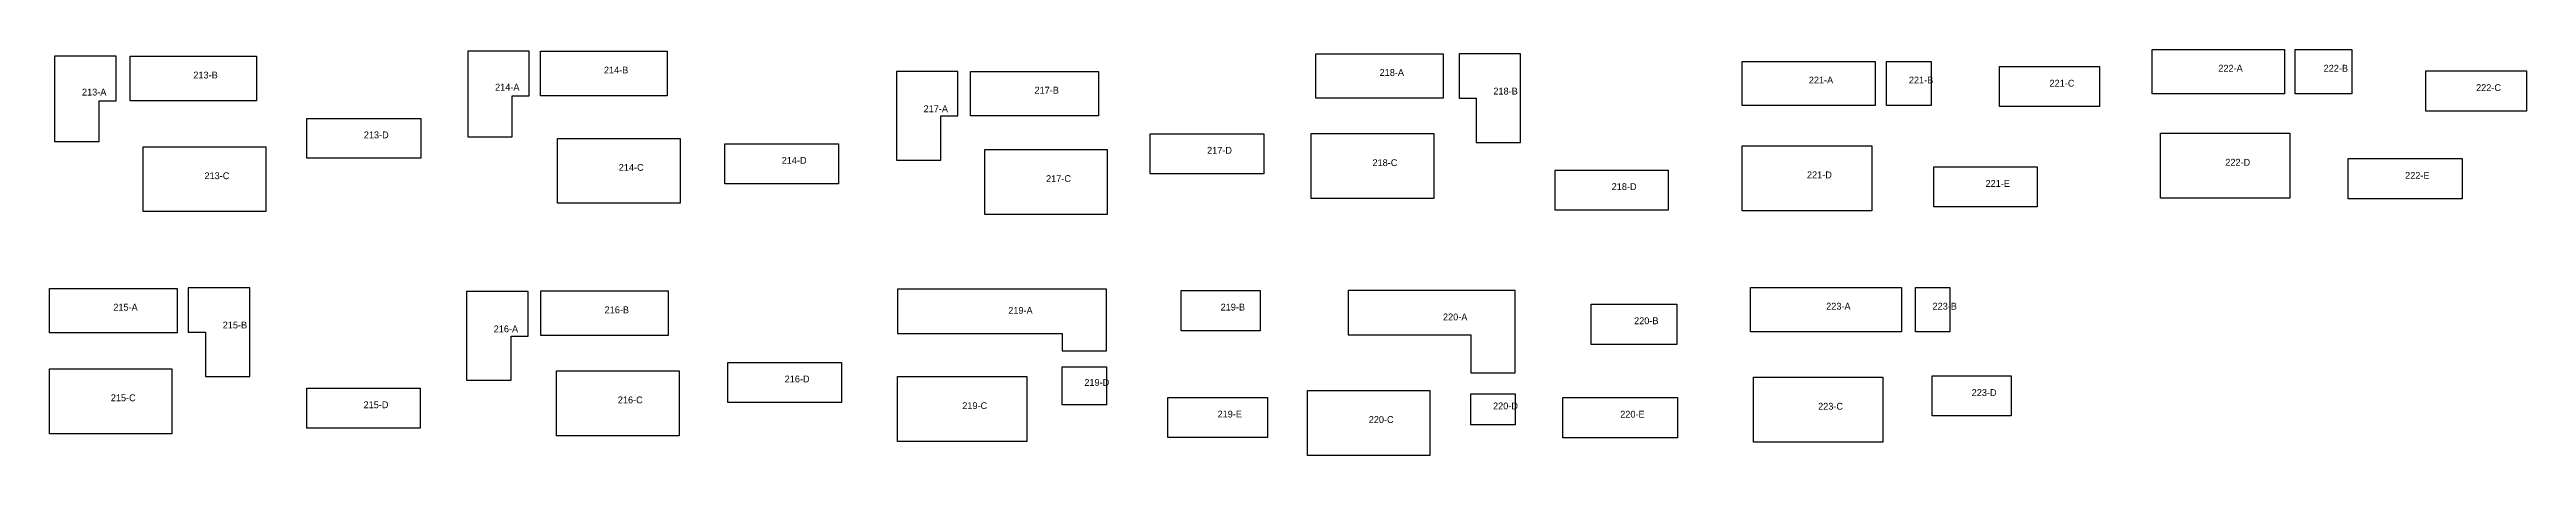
# Model space of a CAD drawing. Header units: metres. Extents: x 100 to 72938, y 100 to 6459.
# Drawn here: x 36714 to 72938, y 519 to 6459 of the extents above; entities that cross this region are included whole.
import ezdxf

# ---------------------------------------------------------------- set-up
doc = ezdxf.new("R2010")
doc.units = ezdxf.units.M
doc.layers.add('NUMBERS', color=7, linetype='Continuous')
doc.layers.add('PLATES', color=7, linetype='Continuous')

msp = doc.modelspace()

# ---------------------------------------------------------------- linework, layer by layer
at = {"layer": 'PLATES'}
for points in [[(37439, 5710), (37688, 5710), (37688, 6361), (36788, 6361), (36788, 5111), (37439, 5111), (37439, 5710)], [(37895, 6361), (39740, 6361), (39740, 5710), (37895, 5710), (37895, 6361)], [(43729, 6434), (42830, 6434), (42830, 5183), (43480, 5183), (43480, 5783), (43729, 5783), (43729, 6434)], [(43896, 6434), (45747, 6434), (45747, 5783), (43896, 5783), (43896, 6434)], [(55233, 6398), (57098, 6398), (57098, 5747), (55233, 5747), (55233, 6398)], [(58228, 6398), (57328, 6398), (57328, 5747), (57577, 5747), (57577, 5098), (58228, 5098), (58228, 6398)], [(61470, 6286), (63415, 6286), (63415, 5638), (61470, 5638), (61470, 6286)], [(63580, 6286), (64232, 6286), (64232, 5638), (63580, 5638), (63580, 6286)], [(65233, 6208), (66694, 6208), (66694, 5624), (65233, 5624), (65233, 6208)], [(67463, 6459), (69401, 6459), (69401, 5811), (67463, 5811), (67463, 6459)], [(69558, 6459), (70386, 6459), (70386, 5811), (69558, 5811), (69558, 6459)], [(49999, 6139), (49099, 6139), (49099, 4839), (49750, 4839), (49750, 5488), (49999, 5488), (49999, 6139)], [(50185, 6139), (52053, 6139), (52053, 5488), (50185, 5488), (50185, 6139)], [(71465, 6146), (72938, 6146), (72938, 5556), (71465, 5556), (71465, 6146)], [(40478, 5452), (42142, 5452), (42142, 4868), (40478, 4868), (40478, 5452)], [(44144, 5158), (45935, 5158), (45935, 4209), (44144, 4209), (44144, 5158)], [(46590, 5079), (48254, 5079), (48254, 4495), (46590, 4495), (46590, 5079)], [(52811, 5227), (54475, 5227), (54475, 4640), (52811, 4640), (52811, 5227)], [(55166, 5228), (56957, 5228), (56957, 4279), (55166, 4279), (55166, 5228)], [(67588, 5236), (69480, 5236), (69480, 4283), (67588, 4283), (67588, 5236)], [(38085, 5036), (39876, 5036), (39876, 4087), (38085, 4087), (38085, 5036)], [(50392, 4994), (52183, 4994), (52183, 4045), (50392, 4045), (50392, 4994)], [(61470, 5051), (63363, 5051), (63363, 4099), (61470, 4099), (61470, 5051)], [(64271, 4743), (65784, 4743), (65784, 4155), (64271, 4155), (64271, 4743)], [(70329, 4862), (71999, 4862), (71999, 4272), (70329, 4272), (70329, 4862)], [(58733, 4696), (60387, 4696), (60387, 4109), (58733, 4109), (58733, 4696)], [(36714, 2963), (38579, 2963), (38579, 2312), (36714, 2312), (36714, 2963)], [(39645, 2974), (38743, 2974), (38743, 2323), (38994, 2323), (38994, 1677), (39645, 1677), (39645, 2974)], [(43713, 2918), (42812, 2918), (42812, 1619), (43463, 1619), (43463, 2267), (43713, 2267), (43713, 2918)], [(43901, 2926), (45762, 2926), (45762, 2275), (43901, 2275), (43901, 2926)], [(52172, 2951), (49114, 2951), (49114, 2303), (51524, 2303), (51524, 2049), (52172, 2049), (52172, 2951)], [(53262, 2344), (53262, 2935), (54421, 2935), (54421, 2344), (53262, 2344)], [(58147, 2931), (55706, 2931), (55706, 2283), (57500, 2283), (57500, 1728), (58147, 1728), (58147, 2931)], [(61592, 2977), (63801, 2977), (63801, 2329), (61592, 2329), (61592, 2977)], [(64003, 2977), (64504, 2977), (64504, 2329), (64003, 2329), (64003, 2977)], [(59261, 2735), (60515, 2735), (60515, 2144), (59261, 2144), (59261, 2735)], [(46636, 1881), (48294, 1881), (48294, 1294), (46636, 1294), (46636, 1881)], [(51524, 1814), (52172, 1814), (52172, 1262), (51524, 1262), (51524, 1814)], [(36714, 1788), (38505, 1788), (38505, 838), (36714, 838), (36714, 1788)], [(40478, 1505), (42135, 1505), (42135, 918), (40478, 918), (40478, 1505)], [(44129, 1757), (45920, 1757), (45920, 808), (44129, 808), (44129, 1757)], [(49117, 1674), (51009, 1674), (51009, 722), (49117, 722), (49117, 1674)], [(55112, 1471), (56902, 1471), (56902, 519), (55112, 519), (55112, 1471)], [(61633, 1665), (63525, 1665), (63525, 713), (61633, 713), (61633, 1665)], [(64247, 1684), (65403, 1684), (65403, 1097), (64247, 1097), (64247, 1684)], [(53068, 1367), (54525, 1367), (54525, 783), (53068, 783), (53068, 1367)], [(57502, 1420), (58149, 1420), (58149, 968), (57502, 968), (57502, 1420)], [(58847, 1367), (60523, 1367), (60523, 779), (58847, 779), (58847, 1367)]]:
    msp.add_lwpolyline(points, dxfattribs=at)

# ---------------------------------------------------------------- texts
at = {"layer": 'NUMBERS'}
for s, p in [('214-B', (44821, 6108)), ('218-A', (56166, 6073)), ('222-A', (68432, 6135)), ('222-B', (69972, 6135)), ('213-A', (37189, 5786)), ('213-B', (38817, 6035)), ('214-A', (43230, 5858)), ('217-B', (51119, 5814)), ('218-B', (57830, 5800)), ('221-A', (62443, 5962)), ('221-B', (63906, 5962)), ('221-C', (65964, 5916)), ('222-C', (72202, 5851)), ('217-A', (49497, 5542)), ('213-D', (41310, 5160)), ('214-C', (45039, 4684)), ('214-D', (47422, 4787)), ('217-D', (53643, 4934)), ('218-C', (56062, 4753)), ('222-D', (68534, 4759)), ('213-C', (38980, 4562)), ('217-C', (51288, 4520)), ('218-D', (59560, 4403)), ('221-D', (62416, 4575)), ('221-E', (65028, 4449)), ('222-E', (71164, 4567)), ('215-A', (37647, 2638)), ('216-B', (44832, 2600)), ('219-A', (50735, 2592)), ('219-B', (53841, 2640)), ('220-A', (57093, 2496)), ('220-B', (59888, 2440)), ('223-A', (62697, 2653)), ('223-B', (64253, 2653)), ('215-B', (39247, 2378)), ('216-A', (43210, 2321)), ('216-D', (47465, 1588)), ('219-D', (51848, 1538)), ('223-D', (64825, 1390)), ('215-C', (37610, 1313)), ('215-D', (41307, 1211)), ('216-C', (45025, 1282)), ('219-C', (50063, 1198)), ('219-E', (53796, 1075)), ('220-C', (56007, 995)), ('220-D', (57825, 1194)), ('220-E', (59685, 1073)), ('223-C', (62579, 1189))]:
    msp.add_text(s, height=100, dxfattribs=at).set_placement(p)

doc.saveas('drawing.dxf')
